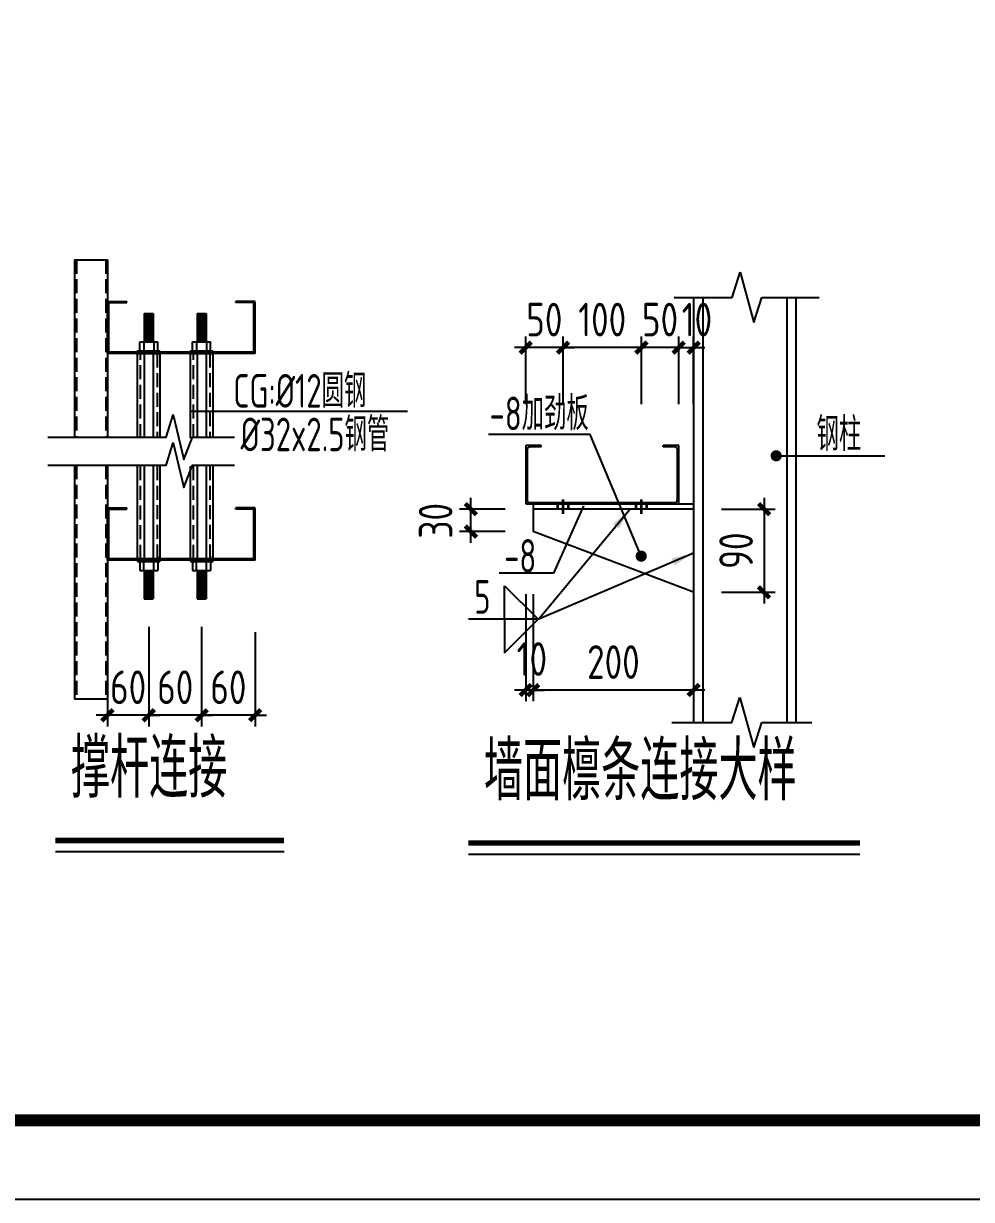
# Model space of a CAD drawing. Extents: x 180850 to 1400258, y 48356 to 327067.
# Drawn here: x 1136246 to 1153183, y 136382 to 157382 of the extents above; entities that cross this region are included whole.
import ezdxf
from ezdxf.enums import TextEntityAlignment as Align

# ---------------------------------------------------------------- set-up
doc = ezdxf.new("R2010")
doc.units = 0
doc.header["$LTSCALE"] = 1000
doc.linetypes.add('DASH', pattern=[0.35, 0.25, -0.1])
doc.linetypes.add('DASHEDX2', pattern=[38.1, 25.4, -12.7])
for name, color, linetype in [('AXIS_DIM', 3, 'Continuous'), ('BEAM', 4, 'Continuous'), ('Jjlx', 2, 'Continuous'), ('LT', 27, 'Continuous'), ('NUM', 7, 'Continuous'), ('PUB_TITLE', 4, 'Continuous'), ('PZ', 202, 'Continuous'), ('THIN', 7, 'Continuous'), ('WELD', 7, 'Continuous'), ('图层5', 4, 'DASHEDX2'), ('引线', 3, 'Continuous'), ('文字', 7, 'Continuous'), ('细实线', 6, 'Continuous')]:
    doc.layers.add(name, color=color, linetype=linetype)
doc.styles.get("Standard").update_dxf_attribs({"font": 'gbenor.shx', "bigfont": 'gbcbig.shx'})
doc.styles.add('TSSD_Dimension', font='Tssdeng.shx', dxfattribs={"width": 0.8, "bigfont": 'hztxt.shx'})
doc.styles.add('标准字体', font='tssdeng.shx', dxfattribs={"width": 0.7, "bigfont": 'tssdchn.shx'})
doc.dimstyles.new('TSSD_20_200', dxfattribs={"dimtxt": 600, "dimasz": 200, "dimexe": 200, "dimexo": 500, "dimgap": 200, "dimtad": 1, "dimdec": 0, "dimlfac": 0.05, "dimzin": 0, "dimdsep": 46, "dimtxsty": 'TSSD_Dimension', "dimblk": 'ARCHTICK', "dimblk1": 'ARCHTICK', "dimblk2": 'ARCHTICK', "dimcen": 0, "dimdle": 200, "dimclrt": 7, "dimadec": 0, "dimazin": 0, "dimtfac": 1, "dimtdec": 0, "dimtix": 1, "dimtmove": 2, "dimatfit": 3, "dimfxl": 1, "dimtolj": 1, "dimtzin": 0, "dimarcsym": 0})
doc.dimstyles.new('TSSD_LEADER_STYLE_400.0', dxfattribs={"dimtxt": 1200, "dimasz": 400, "dimexe": 400, "dimexo": 1000, "dimgap": 0.09, "dimtad": 0, "dimtih": 1, "dimtoh": 1, "dimdec": 4, "dimzin": 0, "dimdsep": 46, "dimtxsty": 'Standard', "dimcen": 0.09, "dimdle": 400, "dimclrt": 7, "dimadec": 0, "dimazin": 0, "dimtfac": 1, "dimtdec": 4, "dimtofl": 0, "dimtmove": 0, "dimatfit": 3, "dimfxl": 1, "dimtolj": 1, "dimtzin": 0, "dimarcsym": 0})

# ---------------------------------------------------------------- blocks, each defined once
blk = doc.blocks.new('_ArchTick')
at = {"color": 0, "linetype": 'ByBlock', "const_width": 0.4}
blk.add_lwpolyline([(-0.5, -0.5), (0.5, 0.5)], dxfattribs=at)
blk = doc.blocks.new('*D487')
at = {"layer": 'AXIS_DIM', "color": 0, "lineweight": -2, "transparency": 16777216}
for p, q in [((1145885, 150584), (1145885, 151795)), ((1147285, 150584), (1147285, 151795)), ((1147485, 151595), (1145685, 151595))]:
    blk.add_line(p, q, dxfattribs=at)
at = {"layer": 'Defpoints', "color": 0, "transparency": 16777216}
for p in [(1145885, 151595), (1145885, 150084), (1147285, 150084)]:
    blk.add_point(p, dxfattribs=at)
at = {"layer": 'AXIS_DIM', "color": 0, "lineweight": -2, "transparency": 16777216, "xscale": 200, "yscale": 200, "zscale": 200, "rotation": 180}
blk.add_blockref('_ArchTick', (1145885, 151595), dxfattribs=at)
at = {"layer": 'AXIS_DIM', "color": 0, "lineweight": -2, "transparency": 16777216, "xscale": 200, "yscale": 200, "zscale": 200}
blk.add_blockref('_ArchTick', (1147285, 151595), dxfattribs=at)
at = {"layer": 'AXIS_DIM', "color": 7, "transparency": 16777216, "insert": (1146585, 152095), "char_height": 600, "attachment_point": 5, "style": 'TSSD_Dimension'}
blk.add_mtext('\\A1;100', dxfattribs=at)
blk = doc.blocks.new('*D488')
at = {"layer": 'AXIS_DIM', "color": 0, "lineweight": -2, "transparency": 16777216}
for p, q in [((1145218, 150584), (1145218, 151795)), ((1145885, 150584), (1145885, 151795)), ((1145218, 151595), (1145018, 151595)), ((1145885, 151595), (1145218, 151595)), ((1145885, 151595), (1146085, 151595))]:
    blk.add_line(p, q, dxfattribs=at)
at = {"layer": 'Defpoints', "color": 0, "transparency": 16777216}
for p in [(1145218, 151595), (1145218, 150084), (1145885, 150084)]:
    blk.add_point(p, dxfattribs=at)
at = {"layer": 'AXIS_DIM', "color": 0, "lineweight": -2, "transparency": 16777216, "xscale": 200, "yscale": 200, "zscale": 200}
blk.add_blockref('_ArchTick', (1145218, 151595), dxfattribs=at)
at = {"layer": 'AXIS_DIM', "color": 0, "lineweight": -2, "transparency": 16777216, "xscale": 200, "yscale": 200, "zscale": 200, "rotation": 180}
blk.add_blockref('_ArchTick', (1145885, 151595), dxfattribs=at)
at = {"layer": 'AXIS_DIM', "color": 7, "transparency": 16777216, "insert": (1145551, 152095), "char_height": 600, "attachment_point": 5, "style": 'TSSD_Dimension'}
blk.add_mtext('\\A1;50', dxfattribs=at)
blk = doc.blocks.new('*D489')
at = {"layer": 'AXIS_DIM', "color": 0, "lineweight": -2, "transparency": 16777216}
for p, q in [((1144238, 148108), (1144238, 148910)), ((1144851, 148710), (1144038, 148710)), ((1144851, 148308), (1144038, 148308))]:
    blk.add_line(p, q, dxfattribs=at)
at = {"layer": 'Defpoints', "color": 0, "transparency": 16777216}
for p in [(1144238, 148710), (1145351, 148710), (1145351, 148308)]:
    blk.add_point(p, dxfattribs=at)
at = {"layer": 'AXIS_DIM', "color": 0, "lineweight": -2, "transparency": 16777216, "xscale": 200, "yscale": 200, "zscale": 200}
for p, rotation in [((1144238, 148710), 90), ((1144238, 148308), 270)]:
    blk.add_blockref('_ArchTick', p, dxfattribs=dict(at, rotation=rotation))
at = {"layer": 'AXIS_DIM', "color": 7, "transparency": 16777216, "insert": (1143609, 148502), "char_height": 600, "attachment_point": 5, "rotation": 90, "style": 'TSSD_Dimension'}
blk.add_mtext('\\A1;30', dxfattribs=at)
blk = doc.blocks.new('*D490')
at = {"layer": 'AXIS_DIM', "color": 0, "lineweight": -2, "transparency": 16777216}
for p, q in [((1147285, 150584), (1147285, 151795)), ((1147951, 150584), (1147951, 151795)), ((1147285, 151595), (1147085, 151595)), ((1147951, 151595), (1147285, 151595)), ((1147951, 151595), (1148151, 151595))]:
    blk.add_line(p, q, dxfattribs=at)
at = {"layer": 'Defpoints', "color": 0, "transparency": 16777216}
for p in [(1147285, 151595), (1147285, 150084), (1147951, 150084)]:
    blk.add_point(p, dxfattribs=at)
at = {"layer": 'AXIS_DIM', "color": 0, "lineweight": -2, "transparency": 16777216, "xscale": 200, "yscale": 200, "zscale": 200}
blk.add_blockref('_ArchTick', (1147285, 151595), dxfattribs=at)
at = {"layer": 'AXIS_DIM', "color": 0, "lineweight": -2, "transparency": 16777216, "xscale": 200, "yscale": 200, "zscale": 200, "rotation": 180}
blk.add_blockref('_ArchTick', (1147951, 151595), dxfattribs=at)
at = {"layer": 'AXIS_DIM', "color": 7, "transparency": 16777216, "insert": (1147618, 152095), "char_height": 600, "attachment_point": 5, "style": 'TSSD_Dimension'}
blk.add_mtext('\\A1;50', dxfattribs=at)
blk = doc.blocks.new('*D491')
at = {"layer": 'AXIS_DIM', "color": 0, "lineweight": -2, "transparency": 16777216}
for p, q in [((1145218, 147191), (1145218, 145279)), ((1145352, 147191), (1145352, 145279)), ((1145218, 145479), (1145018, 145479)), ((1145352, 145479), (1145218, 145479)), ((1145352, 145479), (1145552, 145479))]:
    blk.add_line(p, q, dxfattribs=at)
at = {"layer": 'Defpoints', "color": 0, "transparency": 16777216}
for p in [(1145218, 147691), (1145352, 147691), (1145218, 145479)]:
    blk.add_point(p, dxfattribs=at)
at = {"layer": 'AXIS_DIM', "color": 0, "lineweight": -2, "transparency": 16777216, "xscale": 200, "yscale": 200, "zscale": 200}
blk.add_blockref('_ArchTick', (1145218, 145479), dxfattribs=at)
at = {"layer": 'AXIS_DIM', "color": 0, "lineweight": -2, "transparency": 16777216, "xscale": 200, "yscale": 200, "zscale": 200, "rotation": 180}
blk.add_blockref('_ArchTick', (1145352, 145479), dxfattribs=at)
at = {"layer": 'AXIS_DIM', "color": 7, "transparency": 16777216, "insert": (1145329, 146033), "char_height": 600, "attachment_point": 5, "style": 'TSSD_Dimension'}
blk.add_mtext('\\A1;10', dxfattribs=at)
blk = doc.blocks.new('*D492')
at = {"layer": 'AXIS_DIM', "color": 0, "lineweight": -2, "transparency": 16777216}
for p, q in [((1145352, 147191), (1145352, 145279)), ((1148218, 147191), (1148218, 145279)), ((1148418, 145479), (1145152, 145479))]:
    blk.add_line(p, q, dxfattribs=at)
at = {"layer": 'Defpoints', "color": 0, "transparency": 16777216}
for p in [(1145352, 147691), (1148218, 147691), (1145352, 145479)]:
    blk.add_point(p, dxfattribs=at)
at = {"layer": 'AXIS_DIM', "color": 0, "lineweight": -2, "transparency": 16777216, "xscale": 200, "yscale": 200, "zscale": 200, "rotation": 180}
blk.add_blockref('_ArchTick', (1145352, 145479), dxfattribs=at)
at = {"layer": 'AXIS_DIM', "color": 0, "lineweight": -2, "transparency": 16777216, "xscale": 200, "yscale": 200, "zscale": 200}
blk.add_blockref('_ArchTick', (1148218, 145479), dxfattribs=at)
at = {"layer": 'AXIS_DIM', "color": 7, "transparency": 16777216, "insert": (1146785, 145979), "char_height": 600, "attachment_point": 5, "style": 'TSSD_Dimension'}
blk.add_mtext('\\A1;200', dxfattribs=at)
blk = doc.blocks.new('_WELD004')
at = {"color": 0, "linetype": 'ByBlock'}
for p, q in [((0, 1), (1, 0)), ((0, 0), (0, 1))]:
    blk.add_line(p, q, dxfattribs=at)
blk = doc.blocks.new('*D493')
at = {"layer": 'AXIS_DIM', "color": 0, "lineweight": -2, "transparency": 16777216}
for p, q in [((1149477, 148910), (1149477, 147025)), ((1148718, 148710), (1149677, 148710)), ((1148718, 147225), (1149677, 147225))]:
    blk.add_line(p, q, dxfattribs=at)
at = {"layer": 'Defpoints', "color": 0, "transparency": 16777216}
for p in [(1148218, 148710), (1148218, 147225), (1149477, 147225)]:
    blk.add_point(p, dxfattribs=at)
at = {"layer": 'AXIS_DIM', "color": 0, "lineweight": -2, "transparency": 16777216, "xscale": 200, "yscale": 200, "zscale": 200}
for p, rotation in [((1149477, 148710), 90), ((1149477, 147225), 270)]:
    blk.add_blockref('_ArchTick', p, dxfattribs=dict(at, rotation=rotation))
at = {"layer": 'AXIS_DIM', "color": 7, "transparency": 16777216, "insert": (1148977, 147968), "char_height": 600, "attachment_point": 5, "rotation": 90, "style": 'TSSD_Dimension'}
blk.add_mtext('\\A1;90', dxfattribs=at)
blk = doc.blocks.new('*D494')
at = {"layer": 'AXIS_DIM', "color": 0, "lineweight": -2, "transparency": 16777216}
for p, q in [((1147951, 150584), (1147951, 151795)), ((1148218, 150584), (1148218, 151795)), ((1147951, 151595), (1147751, 151595)), ((1147951, 151595), (1148218, 151595)), ((1148218, 151595), (1148418, 151595))]:
    blk.add_line(p, q, dxfattribs=at)
at = {"layer": 'Defpoints', "color": 0, "transparency": 16777216}
for p in [(1148218, 151595), (1147951, 150084), (1148218, 150084)]:
    blk.add_point(p, dxfattribs=at)
at = {"layer": 'AXIS_DIM', "color": 0, "lineweight": -2, "transparency": 16777216, "xscale": 200, "yscale": 200, "zscale": 200}
blk.add_blockref('_ArchTick', (1147951, 151595), dxfattribs=at)
at = {"layer": 'AXIS_DIM', "color": 0, "lineweight": -2, "transparency": 16777216, "xscale": 200, "yscale": 200, "zscale": 200, "rotation": 180}
blk.add_blockref('_ArchTick', (1148218, 151595), dxfattribs=at)
at = {"layer": 'AXIS_DIM', "color": 7, "transparency": 16777216, "insert": (1148278, 152095), "char_height": 600, "attachment_point": 5, "style": 'TSSD_Dimension'}
blk.add_mtext('\\A1;10', dxfattribs=at)
blk = doc.blocks.new('*D497')
at = {"layer": 'AXIS_DIM', "color": 0, "lineweight": -2, "transparency": 16777216}
for p, q in [((1139428, 146608), (1139428, 144829)), ((1140385, 146515), (1140385, 144829)), ((1139428, 145029), (1139228, 145029)), ((1140385, 145029), (1139428, 145029)), ((1140385, 145029), (1140585, 145029))]:
    blk.add_line(p, q, dxfattribs=at)
at = {"layer": 'Defpoints', "color": 0, "transparency": 16777216}
for p in [(1139428, 147108), (1140385, 147015), (1139428, 145029)]:
    blk.add_point(p, dxfattribs=at)
at = {"layer": 'AXIS_DIM', "color": 0, "lineweight": -2, "transparency": 16777216, "xscale": 200, "yscale": 200, "zscale": 200}
blk.add_blockref('_ArchTick', (1139428, 145029), dxfattribs=at)
at = {"layer": 'AXIS_DIM', "color": 0, "lineweight": -2, "transparency": 16777216, "xscale": 200, "yscale": 200, "zscale": 200, "rotation": 180}
blk.add_blockref('_ArchTick', (1140385, 145029), dxfattribs=at)
at = {"layer": 'AXIS_DIM', "color": 7, "transparency": 16777216, "insert": (1139906, 145529), "char_height": 600, "attachment_point": 5, "style": 'TSSD_Dimension'}
blk.add_mtext('\\A1;60', dxfattribs=at)
blk = doc.blocks.new('*D498')
at = {"layer": 'AXIS_DIM', "color": 0, "lineweight": -2, "transparency": 16777216}
for p, q in [((1137745, 146608), (1137745, 144829)), ((1138484, 146608), (1138484, 144829)), ((1137745, 145029), (1137545, 145029)), ((1138484, 145029), (1137745, 145029)), ((1138484, 145029), (1138684, 145029))]:
    blk.add_line(p, q, dxfattribs=at)
at = {"layer": 'Defpoints', "color": 0, "transparency": 16777216}
for p in [(1137745, 147108), (1138484, 147108), (1137745, 145029)]:
    blk.add_point(p, dxfattribs=at)
at = {"layer": 'AXIS_DIM', "color": 0, "lineweight": -2, "transparency": 16777216, "xscale": 200, "yscale": 200, "zscale": 200}
blk.add_blockref('_ArchTick', (1137745, 145029), dxfattribs=at)
at = {"layer": 'AXIS_DIM', "color": 0, "lineweight": -2, "transparency": 16777216, "xscale": 200, "yscale": 200, "zscale": 200, "rotation": 180}
blk.add_blockref('_ArchTick', (1138484, 145029), dxfattribs=at)
at = {"layer": 'AXIS_DIM', "color": 7, "transparency": 16777216, "insert": (1138115, 145529), "char_height": 600, "attachment_point": 5, "style": 'TSSD_Dimension'}
blk.add_mtext('\\A1;60', dxfattribs=at)
blk = doc.blocks.new('*D499')
at = {"layer": 'AXIS_DIM', "color": 0, "lineweight": -2, "transparency": 16777216}
for p, q in [((1138484, 146608), (1138484, 144829)), ((1139428, 146608), (1139428, 144829)), ((1138484, 145029), (1138284, 145029)), ((1139428, 145029), (1138484, 145029)), ((1139428, 145029), (1139628, 145029))]:
    blk.add_line(p, q, dxfattribs=at)
at = {"layer": 'Defpoints', "color": 0, "transparency": 16777216}
for p in [(1138484, 147108), (1139428, 147108), (1138484, 145029)]:
    blk.add_point(p, dxfattribs=at)
at = {"layer": 'AXIS_DIM', "color": 0, "lineweight": -2, "transparency": 16777216, "xscale": 200, "yscale": 200, "zscale": 200}
blk.add_blockref('_ArchTick', (1138484, 145029), dxfattribs=at)
at = {"layer": 'AXIS_DIM', "color": 0, "lineweight": -2, "transparency": 16777216, "xscale": 200, "yscale": 200, "zscale": 200, "rotation": 180}
blk.add_blockref('_ArchTick', (1139428, 145029), dxfattribs=at)
at = {"layer": 'AXIS_DIM', "color": 7, "transparency": 16777216, "insert": (1138956, 145529), "char_height": 600, "attachment_point": 5, "style": 'TSSD_Dimension'}
blk.add_mtext('\\A1;60', dxfattribs=at)

msp = doc.modelspace()

# ---------------------------------------------------------------- linework, layer by layer
at = {"layer": 'BEAM', "linetype": 'ByBlock'}
for p, q in [((1148907.11, 152491.93), (1149050.03, 152941.09)), ((1149050.03, 152941.09), (1149295.03, 152042.76)), ((1147871.87, 152491.93), (1148907.11, 152491.93)), ((1148054.67, 152491.93), (1148218, 152491.93)), ((1148218, 152491.93), (1148218, 144899.79)), ((1148381.33, 152491.93), (1148381.33, 144899.79)), ((1149437.94, 152491.93), (1150461.31, 152491.93)), ((1149883.81, 152491.93), (1149883.81, 144899.79)), ((1150047.15, 152491.93), (1150047.15, 144899.79)), ((1148903.67, 144899.79), (1149046.59, 145348.96)), ((1149046.59, 145348.96), (1149291.59, 144450.63)), ((1147831.82, 144899.79), (1148903.67, 144899.79)), ((1149291.59, 144450.63), (1149434.51, 144899.79)), ((1149434.51, 144899.79), (1150328.53, 144899.79))]:
    msp.add_line(p, q, dxfattribs=at)
at = {"layer": 'Jjlx', "linetype": 'DASH'}
for p, q in [((1137190.98, 153164.26), (1137190.98, 149994.63)), ((1137713.57, 153164.26), (1137713.57, 149994.63)), ((1137190.98, 149494.07), (1137190.98, 145315.61)), ((1137713.57, 149494.07), (1137713.57, 145315.61))]:
    msp.add_line(p, q, dxfattribs=at)
at = {"layer": 'Jjlx'}
for p, q in [((1149295.03, 152042.76), (1149437.94, 152491.93)), ((1138324.24, 151538, 2889.46), (1138324.24, 151698, 2889.46)), ((1138324.24, 151698, 2889.46), (1138644.24, 151698, 2889.46)), ((1138395.07, 151698, 2889.46), (1138395.07, 151538, 2889.46)), ((1138573.4, 151698, 2889.46), (1138573.4, 151538, 2889.46)), ((1138644.24, 151538, 2889.46), (1138644.24, 151698, 2889.46)), ((1139267.53, 151538, 2889.46), (1139267.53, 151698, 2889.46)), ((1139267.53, 151698, 2889.46), (1139587.53, 151698, 2889.46)), ((1139338.36, 151698, 2889.46), (1139338.36, 151538, 2889.46)), ((1139516.7, 151698, 2889.46), (1139516.7, 151538, 2889.46)), ((1139587.53, 151538, 2889.46), (1139587.53, 151698, 2889.46))]:
    msp.add_line(p, q, dxfattribs=at)
at = {"layer": 'LT'}
for p, q in [((1137745.14, 152419.93), (1138092.28, 152419.93)), ((1137745.14, 151489.35), (1137745.14, 152413.35)), ((1137769.14, 151513.35), (1137769.14, 152399.62)), ((1137769.14, 152399.62), (1138092.28, 152399.62)), ((1138092.28, 152399.62), (1138092.28, 152419.93)), ((1140038, 152399.62), (1140038, 152419.93)), ((1140385.14, 152419.93), (1140038, 152419.93)), ((1140361.14, 152399.62), (1140038, 152399.62)), ((1140361.14, 151513.35), (1140361.14, 152399.62)), ((1140385.14, 151489.35), (1140385.14, 152413.35)), ((1140385.14, 151513.35), (1137745.14, 151513.35)), ((1140385.14, 151489.35), (1137745.14, 151489.35)), ((1145493.94, 149843.58), (1145218.01, 149843.58)), ((1145493.94, 149843.58), (1145218.01, 149843.58)), ((1145218.01, 149843.58), (1145218.01, 148803.58)), ((1145242.01, 149771.58), (1145242.01, 148875.58)), ((1145493.94, 149819.58), (1145290.01, 149819.58)), ((1145493.94, 149819.58), (1145493.94, 149843.58)), ((1147951.34, 149843.58), (1147675.41, 149843.58)), ((1147675.41, 149819.58), (1147675.41, 149843.58)), ((1147951.34, 149843.58), (1147675.41, 149843.58)), ((1147879.34, 149819.58), (1147675.41, 149819.58)), ((1147927.34, 148875.58), (1147927.34, 149771.58)), ((1147951.34, 148803.58), (1147951.34, 149843.58)), ((1137745.14, 148731.73), (1138092.28, 148731.73)), ((1137745.14, 147801.15, 2889.46), (1137745.14, 148725.15, 2889.46)), ((1137769.14, 147825.15), (1137769.14, 148711.42)), ((1137769.14, 148711.42), (1138092.28, 148711.42)), ((1138092.28, 148711.42), (1138092.28, 148731.73)), ((1140385.14, 148731.73), (1140038, 148731.73)), ((1140038, 148711.42), (1140038, 148731.73)), ((1140361.14, 148711.42), (1140038, 148711.42)), ((1140361.14, 147825.15), (1140361.14, 148711.42)), ((1140385.14, 147801.15), (1140385.14, 148725.15)), ((1145218.01, 148803.58), (1147951.34, 148803.58)), ((1145218.01, 148803.58), (1147951.34, 148803.58)), ((1145290.01, 148827.58), (1147879.34, 148827.58)), ((1140385.14, 147825.15), (1137745.14, 147825.15)), ((1140385.14, 147801.15), (1137745.14, 147801.15))]:
    msp.add_line(p, q, dxfattribs=at)
for centre, start, end in [((1145290.01, 149771.58), 90, 180), ((1147879.34, 149771.58), 0, 90), ((1145290.01, 148875.58), 180, 270), ((1147879.34, 148875.58), 270, 0)]:
    msp.add_arc(centre, 48, start, end, dxfattribs=at)
at = {"layer": 'NUM', "const_width": 100}
msp.add_lwpolyline([(1136816.16, 142793.66), (1140901.78, 142793.66)], dxfattribs=at)
at = {"layer": 'NUM', "const_width": 100, "elevation": 0}
msp.add_lwpolyline([(1144195.22, 142747.81), (1151190.42, 142747.81)], dxfattribs=at)
at = {"layer": 'PUB_TITLE'}
msp.add_lwpolyline([(1041333.16, 220381.89), (1189933.16, 220381.89), (1189933.16, 136381.97), (1041333.16, 136381.97)], close=True, dxfattribs=at)
at = {"layer": 'PUB_TITLE', "const_width": 212.12}
msp.add_lwpolyline([(1044868.51, 137796.11), (1044868.51, 218967.75), (1188519.02, 218967.75), (1188519.02, 137796.11)], close=True, dxfattribs=at)
at = {"layer": 'PZ'}
for p, q in [((1138404.24, 152204.67, 2889.46), (1138564.24, 152204.67, 2889.46)), ((1138404.24, 152185.26, 2889.46), (1138550.84, 152204.67, 2889.46)), ((1138404.24, 152204.67, 2889.46), (1138404.24, 151698, 2889.46)), ((1138404.24, 152164.08, 2889.46), (1138564.24, 152185.26, 2889.46)), ((1138404.24, 152142.89, 2889.46), (1138564.24, 152164.08, 2889.46)), ((1138404.24, 152121.71, 2889.46), (1138564.24, 152142.89, 2889.46)), ((1138404.24, 152100.52, 2889.46), (1138564.24, 152121.71, 2889.46)), ((1138404.24, 152079.34, 2889.46), (1138564.24, 152100.52, 2889.46)), ((1138404.24, 152058.15, 2889.46), (1138564.24, 152079.34, 2889.46)), ((1138404.24, 152036.97, 2889.46), (1138564.24, 152058.15, 2889.46)), ((1138564.24, 152204.67, 2889.46), (1138564.24, 151698, 2889.46)), ((1139347.53, 152204.67, 2889.46), (1139507.53, 152204.67, 2889.46)), ((1139347.53, 152185.26, 2889.46), (1139494.13, 152204.67, 2889.46)), ((1139347.53, 152204.67, 2889.46), (1139347.53, 151698, 2889.46)), ((1139347.53, 152164.08, 2889.46), (1139507.53, 152185.26, 2889.46)), ((1139347.53, 152142.89, 2889.46), (1139507.53, 152164.08, 2889.46)), ((1139347.53, 152121.71, 2889.46), (1139507.53, 152142.89, 2889.46)), ((1139347.53, 152100.52, 2889.46), (1139507.53, 152121.71, 2889.46)), ((1139347.53, 152079.34, 2889.46), (1139507.53, 152100.52, 2889.46)), ((1139347.53, 152058.15, 2889.46), (1139507.53, 152079.34, 2889.46)), ((1139347.53, 152036.97, 2889.46), (1139507.53, 152058.15, 2889.46)), ((1139507.53, 152204.67, 2889.46), (1139507.53, 151698, 2889.46)), ((1138404.24, 152015.78, 2889.46), (1138564.24, 152036.97, 2889.46)), ((1138404.24, 151994.6, 2889.46), (1138564.24, 152015.78, 2889.46)), ((1138404.24, 151973.41, 2889.46), (1138564.24, 151994.6, 2889.46)), ((1138404.24, 151952.23, 2889.46), (1138564.24, 151973.41, 2889.46)), ((1138404.24, 151931.04, 2889.46), (1138564.24, 151952.23, 2889.46)), ((1138404.24, 151909.86, 2889.46), (1138564.24, 151931.04, 2889.46)), ((1138404.24, 151888.67, 2889.46), (1138564.24, 151909.86, 2889.46)), ((1138404.24, 151867.49, 2889.46), (1138564.24, 151888.67, 2889.46)), ((1138404.24, 151846.3, 2889.46), (1138564.24, 151867.49, 2889.46)), ((1138404.24, 151825.12, 2889.46), (1138564.24, 151846.3, 2889.46)), ((1139347.53, 152015.78, 2889.46), (1139507.53, 152036.97, 2889.46)), ((1139347.53, 151994.6, 2889.46), (1139507.53, 152015.78, 2889.46)), ((1139347.53, 151973.41, 2889.46), (1139507.53, 151994.6, 2889.46)), ((1139347.53, 151952.23, 2889.46), (1139507.53, 151973.41, 2889.46)), ((1139347.53, 151931.04, 2889.46), (1139507.53, 151952.23, 2889.46)), ((1139347.53, 151909.86, 2889.46), (1139507.53, 151931.04, 2889.46)), ((1139347.53, 151888.67, 2889.46), (1139507.53, 151909.86, 2889.46)), ((1139347.53, 151867.49, 2889.46), (1139507.53, 151888.67, 2889.46)), ((1139347.53, 151846.3, 2889.46), (1139507.53, 151867.49, 2889.46)), ((1139347.53, 151825.12, 2889.46), (1139507.53, 151846.3, 2889.46)), ((1138404.24, 151803.93, 2889.46), (1138564.24, 151825.12, 2889.46)), ((1138404.24, 151782.74, 2889.46), (1138564.24, 151803.93, 2889.46)), ((1138404.24, 151761.56, 2889.46), (1138564.24, 151782.74, 2889.46)), ((1138404.24, 151740.37, 2889.46), (1138564.24, 151761.56, 2889.46)), ((1138404.24, 151719.19, 2889.46), (1138564.24, 151740.37, 2889.46)), ((1138404.24, 151698, 2889.46), (1138564.24, 151719.19, 2889.46)), ((1139347.53, 151803.93, 2889.46), (1139507.53, 151825.12, 2889.46)), ((1139347.53, 151782.74, 2889.46), (1139507.53, 151803.93, 2889.46)), ((1139347.53, 151761.56, 2889.46), (1139507.53, 151782.74, 2889.46)), ((1139347.53, 151740.37, 2889.46), (1139507.53, 151761.56, 2889.46)), ((1139347.53, 151719.19, 2889.46), (1139507.53, 151740.37, 2889.46)), ((1139347.53, 151698, 2889.46), (1139507.53, 151719.19, 2889.46)), ((1138404.24, 151489.35, 2889.46), (1138404.24, 149994.63, 2889.46)), ((1138564.24, 151489.35, 2889.46), (1138564.24, 149994.63, 2889.46)), ((1139347.53, 151489.35, 2889.46), (1139347.53, 149994.63, 2889.46)), ((1139507.53, 151489.35, 2889.46), (1139507.53, 149994.63, 2889.46)), ((1138404.24, 149494.07, 2889.46), (1138404.24, 147825.15, 2889.46)), ((1138564.24, 149494.07, 2889.46), (1138564.24, 147825.15, 2889.46)), ((1139347.53, 149494.07, 2889.46), (1139347.53, 147825.15, 2889.46)), ((1139507.53, 149494.07, 2889.46), (1139507.53, 147825.15, 2889.46)), ((1138404.24, 147614.48, 2889.46), (1138404.24, 147107.82, 2889.46)), ((1138404.24, 147614.48, 2889.46), (1138564.24, 147593.3, 2889.46)), ((1138404.24, 147593.3, 2889.46), (1138564.24, 147572.11, 2889.46)), ((1138404.24, 147572.11, 2889.46), (1138564.24, 147550.93, 2889.46)), ((1138404.24, 147550.93, 2889.46), (1138564.24, 147529.74, 2889.46)), ((1138404.24, 147529.74, 2889.46), (1138564.24, 147508.56, 2889.46)), ((1138404.24, 147508.56, 2889.46), (1138564.24, 147487.37, 2889.46)), ((1138404.24, 147487.37, 2889.46), (1138564.24, 147466.19, 2889.46)), ((1138404.24, 147466.19, 2889.46), (1138564.24, 147445, 2889.46)), ((1138404.24, 147445, 2889.46), (1138564.24, 147423.82, 2889.46)), ((1138404.24, 147423.82, 2889.46), (1138564.24, 147402.63, 2889.46)), ((1138564.24, 147614.48, 2889.46), (1138564.24, 147107.82, 2889.46)), ((1139347.53, 147614.48, 2889.46), (1139347.53, 147107.82, 2889.46)), ((1139347.53, 147614.48, 2889.46), (1139507.53, 147593.3, 2889.46)), ((1139347.53, 147593.3, 2889.46), (1139507.53, 147572.11, 2889.46)), ((1139347.53, 147572.11, 2889.46), (1139507.53, 147550.93, 2889.46)), ((1139347.53, 147550.93, 2889.46), (1139507.53, 147529.74, 2889.46)), ((1139347.53, 147529.74, 2889.46), (1139507.53, 147508.56, 2889.46)), ((1139347.53, 147508.56, 2889.46), (1139507.53, 147487.37, 2889.46)), ((1139347.53, 147487.37, 2889.46), (1139507.53, 147466.19, 2889.46)), ((1139347.53, 147466.19, 2889.46), (1139507.53, 147445, 2889.46)), ((1139347.53, 147445, 2889.46), (1139507.53, 147423.82, 2889.46)), ((1139347.53, 147423.82, 2889.46), (1139507.53, 147402.63, 2889.46)), ((1139507.53, 147614.48, 2889.46), (1139507.53, 147107.82, 2889.46)), ((1138404.24, 147402.63, 2889.46), (1138564.24, 147381.45, 2889.46)), ((1138404.24, 147381.45, 2889.46), (1138564.24, 147360.26, 2889.46)), ((1138404.24, 147360.26, 2889.46), (1138564.24, 147339.08, 2889.46)), ((1138404.24, 147339.08, 2889.46), (1138564.24, 147317.89, 2889.46)), ((1138404.24, 147317.89, 2889.46), (1138564.24, 147296.71, 2889.46)), ((1138404.24, 147296.71, 2889.46), (1138564.24, 147275.52, 2889.46)), ((1138404.24, 147275.52, 2889.46), (1138564.24, 147254.34, 2889.46)), ((1138404.24, 147254.34, 2889.46), (1138564.24, 147233.15, 2889.46)), ((1138404.24, 147233.15, 2889.46), (1138564.24, 147211.97, 2889.46)), ((1138404.24, 147211.97, 2889.46), (1138564.24, 147190.78, 2889.46)), ((1139347.53, 147402.63, 2889.46), (1139507.53, 147381.45, 2889.46)), ((1139347.53, 147381.45, 2889.46), (1139507.53, 147360.26, 2889.46)), ((1139347.53, 147360.26, 2889.46), (1139507.53, 147339.08, 2889.46)), ((1139347.53, 147339.08, 2889.46), (1139507.53, 147317.89, 2889.46)), ((1139347.53, 147317.89, 2889.46), (1139507.53, 147296.71, 2889.46)), ((1139347.53, 147296.71, 2889.46), (1139507.53, 147275.52, 2889.46)), ((1139347.53, 147275.52, 2889.46), (1139507.53, 147254.34, 2889.46)), ((1139347.53, 147254.34, 2889.46), (1139507.53, 147233.15, 2889.46)), ((1139347.53, 147233.15, 2889.46), (1139507.53, 147211.97, 2889.46)), ((1139347.53, 147211.97, 2889.46), (1139507.53, 147190.78, 2889.46)), ((1138404.24, 147190.78, 2889.46), (1138564.24, 147169.6, 2889.46)), ((1138404.24, 147169.6, 2889.46), (1138564.24, 147148.41, 2889.46)), ((1138404.24, 147148.41, 2889.46), (1138564.24, 147127.23, 2889.46)), ((1138404.24, 147127.23, 2889.46), (1138550.84, 147107.82, 2889.46)), ((1138404.24, 147107.82, 2889.46), (1138564.24, 147107.82, 2889.46)), ((1139347.53, 147190.78, 2889.46), (1139507.53, 147169.6, 2889.46)), ((1139347.53, 147169.6, 2889.46), (1139507.53, 147148.41, 2889.46)), ((1139347.53, 147148.41, 2889.46), (1139507.53, 147127.23, 2889.46)), ((1139347.53, 147127.23, 2889.46), (1139494.13, 147107.82, 2889.46)), ((1139347.53, 147107.82, 2889.46), (1139507.53, 147107.82, 2889.46))]:
    msp.add_line(p, q, dxfattribs=at)
at = {"layer": 'THIN', "linetype": 'ByBlock'}
msp.add_lwpolyline([(1136816.16, 142593.66), (1140901.78, 142593.66)], dxfattribs=at)
at = {"layer": 'THIN', "linetype": 'ByBlock', "elevation": 0}
msp.add_lwpolyline([(1144195.22, 142547.81), (1151190.42, 142547.81)], dxfattribs=at)
at = {"layer": 'WELD'}
for p, q in [((1145351.34, 148803.58), (1145351.34, 148310.25)), ((1145351.34, 148803.58), (1148218, 148803.58)), ((1148218, 148710.25), (1145351.34, 148710.25)), ((1148218, 147225.34), (1145351.34, 148308.14)), ((1145450.31, 146742.09), (1144197.81, 146742.09))]:
    msp.add_line(p, q, dxfattribs=at)
at = {"layer": '图层5', "ltscale": 0.05, "const_width": 50}
for points in [[(1145884.67, 148885.12), (1145884.67, 148624.03)], [(1147284.67, 148885.12), (1147284.67, 148624.03)], [(1145789.3, 148710.25), (1145789.3, 148827.58)], [(1145980.04, 148710.25), (1145980.04, 148827.58)], [(1147189.3, 148710.25), (1147189.3, 148827.58)], [(1147380.04, 148710.25), (1147380.04, 148827.58)]]:
    msp.add_lwpolyline(points, dxfattribs=at)
at = {"layer": '引线'}
for p, q in [((1139227.53, 150461.16, 2876.23), (1143105.33, 150461.16, 17381.82)), ((1146367.01, 150041.09), (1144553.98, 150041.09)), ((1147281.37, 147870.35), (1146367.01, 150041.09)), ((1149693.16, 149662.77), (1151631.54, 149662.77)), ((1146249.01, 148768.4), (1145716.19, 147563.98)), ((1145716.19, 147563.98), (1144746.52, 147563.98))]:
    msp.add_line(p, q, dxfattribs=at)
at = {"layer": '引线', "const_width": 100}
for points in [[(1149643.16, 149662.77, 1), (1149743.16, 149662.77, 1)], [(1147231.37, 147870.35, 1), (1147331.37, 147870.35, 1)]]:
    msp.add_lwpolyline(points, format="xyb", close=True, dxfattribs=at)
at = {"layer": '文字'}
for p, q in [((1137159.41, 153164.26), (1137159.41, 149994.63)), ((1137159.41, 153164.26), (1137745.14, 153164.26)), ((1137745.14, 153164.26), (1137745.14, 149994.63)), ((1137159.41, 149494.07), (1137159.41, 145315.61)), ((1137745.14, 149494.07), (1137745.14, 145315.61)), ((1137745.14, 145315.61), (1137159.41, 145315.61)), ((1137745.14, 145315.61), (1137411.8, 145315.61))]:
    msp.add_line(p, q, dxfattribs=at)
at = {"layer": '细实线'}
for p, q in [((1138284.24, 151511.34, 2889.46), (1138284.24, 151538, 2889.46)), ((1138284.24, 151538, 2889.46), (1138684.24, 151538, 2889.46)), ((1138684.24, 151511.34, 2889.46), (1138684.24, 151538, 2889.46)), ((1139227.53, 151511.34, 2889.46), (1139227.53, 151538, 2889.46)), ((1139227.53, 151538, 2889.46), (1139627.53, 151538, 2889.46)), ((1139627.53, 151511.34, 2889.46), (1139627.53, 151538, 2889.46)), ((1138284.24, 147825.15, 2889.46), (1138284.24, 147867.82, 2889.46)), ((1138684.24, 147825.15, 2889.46), (1138684.24, 147867.82, 2889.46)), ((1139227.53, 147825.15, 2889.46), (1139227.53, 147867.82, 2889.46)), ((1139627.53, 147825.15, 2889.46), (1139627.53, 147867.82, 2889.46)), ((1138284.24, 147801.15, 2889.46), (1138284.24, 147774.48, 2889.46)), ((1138284.24, 147774.48, 2889.46), (1138684.24, 147774.48, 2889.46)), ((1138324.24, 147774.48, 2889.46), (1138324.24, 147614.48, 2889.46)), ((1138395.07, 147614.48, 2889.46), (1138395.07, 147774.48, 2889.46)), ((1138573.4, 147614.48, 2889.46), (1138573.4, 147774.48, 2889.46)), ((1138644.24, 147774.48, 2889.46), (1138644.24, 147614.48, 2889.46)), ((1138684.24, 147801.15, 2889.46), (1138684.24, 147774.48, 2889.46)), ((1139227.53, 147801.15, 2889.46), (1139227.53, 147774.48, 2889.46)), ((1139227.53, 147774.48, 2889.46), (1139627.53, 147774.48, 2889.46)), ((1139267.53, 147774.48, 2889.46), (1139267.53, 147614.48, 2889.46)), ((1139338.36, 147614.48, 2889.46), (1139338.36, 147774.48, 2889.46)), ((1139516.7, 147614.48, 2889.46), (1139516.7, 147774.48, 2889.46)), ((1139587.53, 147774.48, 2889.46), (1139587.53, 147614.48, 2889.46)), ((1139627.53, 147801.15, 2889.46), (1139627.53, 147774.48, 2889.46)), ((1138324.24, 147614.48, 2889.46), (1138644.24, 147614.48, 2889.46)), ((1139267.53, 147614.48, 2889.46), (1139587.53, 147614.48, 2889.46))]:
    msp.add_line(p, q, dxfattribs=at)
at = {"layer": '细实线', "linetype": 'DASH'}
for p, q in [((1138337.29, 149978.63, -5778.92), (1138337.29, 151489.35, -5778.92)), ((1138631.19, 151489.35, -5778.92), (1138631.19, 149978.63, -5778.92)), ((1139280.58, 149978.63, -5778.92), (1139280.58, 151489.35, -5778.92)), ((1139574.48, 151489.35, -5778.92), (1139574.48, 149978.63, -5778.92)), ((1138337.29, 147825.15, -5778.92), (1138337.29, 149478.07, -5778.92)), ((1138631.19, 149478.07, -5778.92), (1138631.19, 147825.15, -5778.92)), ((1139280.58, 147825.15, -5778.92), (1139280.58, 149478.07, -5778.92)), ((1139574.48, 149478.07, -5778.92), (1139574.48, 147825.15, -5778.92))]:
    msp.add_line(p, q, dxfattribs=at)
at = {"layer": '细实线'}
for points in [[(1138284.24, 149978.63), (1138284.24, 151489.35), (1138684.24, 151489.35), (1138684.24, 149978.63)], [(1139227.53, 149978.63), (1139227.53, 151489.35), (1139627.53, 151489.35), (1139627.53, 149978.63)], [(1136679.41, 149994.63), (1137159.41, 149994.63), (1138793.44, 149994.63), (1138921.44, 150394.63), (1139110.75, 149595.64), (1139267.04, 149994.63), (1139536.61, 149994.63), (1140016.61, 149994.63)], [(1136679.41, 149494.07), (1137159.41, 149494.07), (1138793.44, 149494.07), (1138921.44, 149894.07), (1139110.75, 149095.07), (1139267.04, 149494.07), (1139536.61, 149494.07), (1140016.61, 149494.07)], [(1138684.24, 149478.07), (1138684.24, 147825.15), (1138284.24, 147825.15), (1138284.24, 149478.07)], [(1139627.53, 149478.07), (1139627.53, 147825.15), (1139227.53, 147825.15), (1139227.53, 149478.07)]]:
    msp.add_lwpolyline(points, dxfattribs=at)

# ---------------------------------------------------------------- block references
at = {"layer": 'WELD', "xscale": 600, "yscale": 600, "zscale": 600}
msp.add_blockref('_WELD004', (1144839.55, 146742.09), dxfattribs=at)
at = {"layer": 'WELD', "xscale": -600, "yscale": 600, "zscale": 600.0000000000002, "rotation": 180}
msp.add_blockref('_WELD004', (1144839.55, 146742.09), dxfattribs=at)

# ---------------------------------------------------------------- texts
at = {"layer": 'NUM', "style": '标准字体', "width": 0.7}
for s, p in [('撑杆连接', (1137093.32, 143242.37)), ('墙面檩条连接大样', (1144472.38, 143196.52))]:
    msp.add_text(s, height=1050, dxfattribs=at).set_placement(p, align=Align.BOTTOM_LEFT)
at = {"layer": 'THIN', "style": '标准字体', "width": 0.7}
for s, p in [('CG:%%C12圆钢', (1139993.33, 150522.71, 66146.41)), ('-8加劲板', (1144571.64, 150118.74)), ('%%C32x2.5钢管', (1140123.79, 149744.34, 66146.41)), ('钢柱', (1150415.46, 149747.79)), ('-8', (1144832.37, 147574.29)), ('5', (1144297.81, 146842.09))]:
    msp.add_text(s, height=600, dxfattribs=at).set_placement(p)

# ---------------------------------------------------------------- dimensions: what is measured, and where the dimension line sits
at = {"layer": 'AXIS_DIM'}
for base, p1, p2, text, picture, middle in [((1145218.01, 151595.49), (1145884.67, 150083.58), (1145218.01, 150083.58), '50', '*D488', (1145551.34, 152095.49)), ((1145884.67, 151595.49), (1147284.67, 150083.58), (1145884.67, 150083.58), '100', '*D487', (1146584.67, 152095.49)), ((1147284.67, 151595.49), (1147951.34, 150083.58), (1147284.67, 150083.58), '50', '*D490', (1147618.01, 152095.49)), ((1145351.51, 145478.7), (1148218, 147691.25), (1145351.51, 147691.25), '200', '*D492', (1146784.76, 145978.7))]:
    dim = msp.add_linear_dim(base=base, p1=p1, p2=p2, text=text, dimstyle='TSSD_20_200', dxfattribs=at)
    dim.commit()
    dim.dimension.update_dxf_attribs({"geometry": picture, "text_midpoint": middle})
dim = msp.add_linear_dim(base=(1148218, 151595.49), p1=(1147951.34, 150083.58), p2=(1148218, 150083.58), text='10', dimstyle='TSSD_20_200', dxfattribs=at)
dim.commit()
dim.dimension.update_dxf_attribs({"geometry": '*D494', "text_midpoint": (1148277.9, 152095.49), "dimtype": 160})
for base, p1, p2, angle, text, picture, middle in [((1144237.76, 148710.25), (1145351.34, 148308.14), (1145351.34, 148710.25), 90, '30', '*D489', (1143609.31, 148501.55)), ((1145218.18, 145478.7), (1145351.51, 147691.25), (1145218.18, 147691.25), 180, '10', '*D491', (1145328.73, 146033.41))]:
    dim = msp.add_linear_dim(base=base, p1=p1, p2=p2, angle=angle, text=text, dimstyle='TSSD_20_200', dxfattribs=at)
    dim.commit()
    dim.dimension.update_dxf_attribs({"geometry": picture, "text_midpoint": middle, "dimtype": 161})
for base, p1, p2, angle, text, picture, middle in [((1149477, 147225.34), (1148218, 148710.25), (1148218, 147225.34), 90, '90', '*D493', (1148977, 147967.79)), ((1137745.14, 145028.77), (1138484.24, 147107.82), (1137745.14, 147107.82), 180, '60', '*D498', (1138114.69, 145528.77)), ((1138484.24, 145028.77), (1139427.53, 147107.82), (1138484.24, 147107.82), 180, '60', '*D499', (1138955.88, 145528.77)), ((1139427.53, 145028.77), (1140385.14, 147015.26), (1139427.53, 147107.82), 180, '60', '*D497', (1139906.33, 145528.77))]:
    dim = msp.add_linear_dim(base=base, p1=p1, p2=p2, angle=angle, text=text, dimstyle='TSSD_20_200', dxfattribs=at)
    dim.commit()
    dim.dimension.update_dxf_attribs({"geometry": picture, "text_midpoint": middle})

# ---------------------------------------------------------------- leaders
at = {"layer": 'WELD'}
for points in [[(1147084.31, 148710.25), (1145450.31, 146742.09)], [(1148218, 147925.1), (1145450.31, 146742.09)]]:
    msp.add_leader(points, dimstyle='TSSD_LEADER_STYLE_400.0', dxfattribs=at)

doc.saveas('drawing.dxf')
